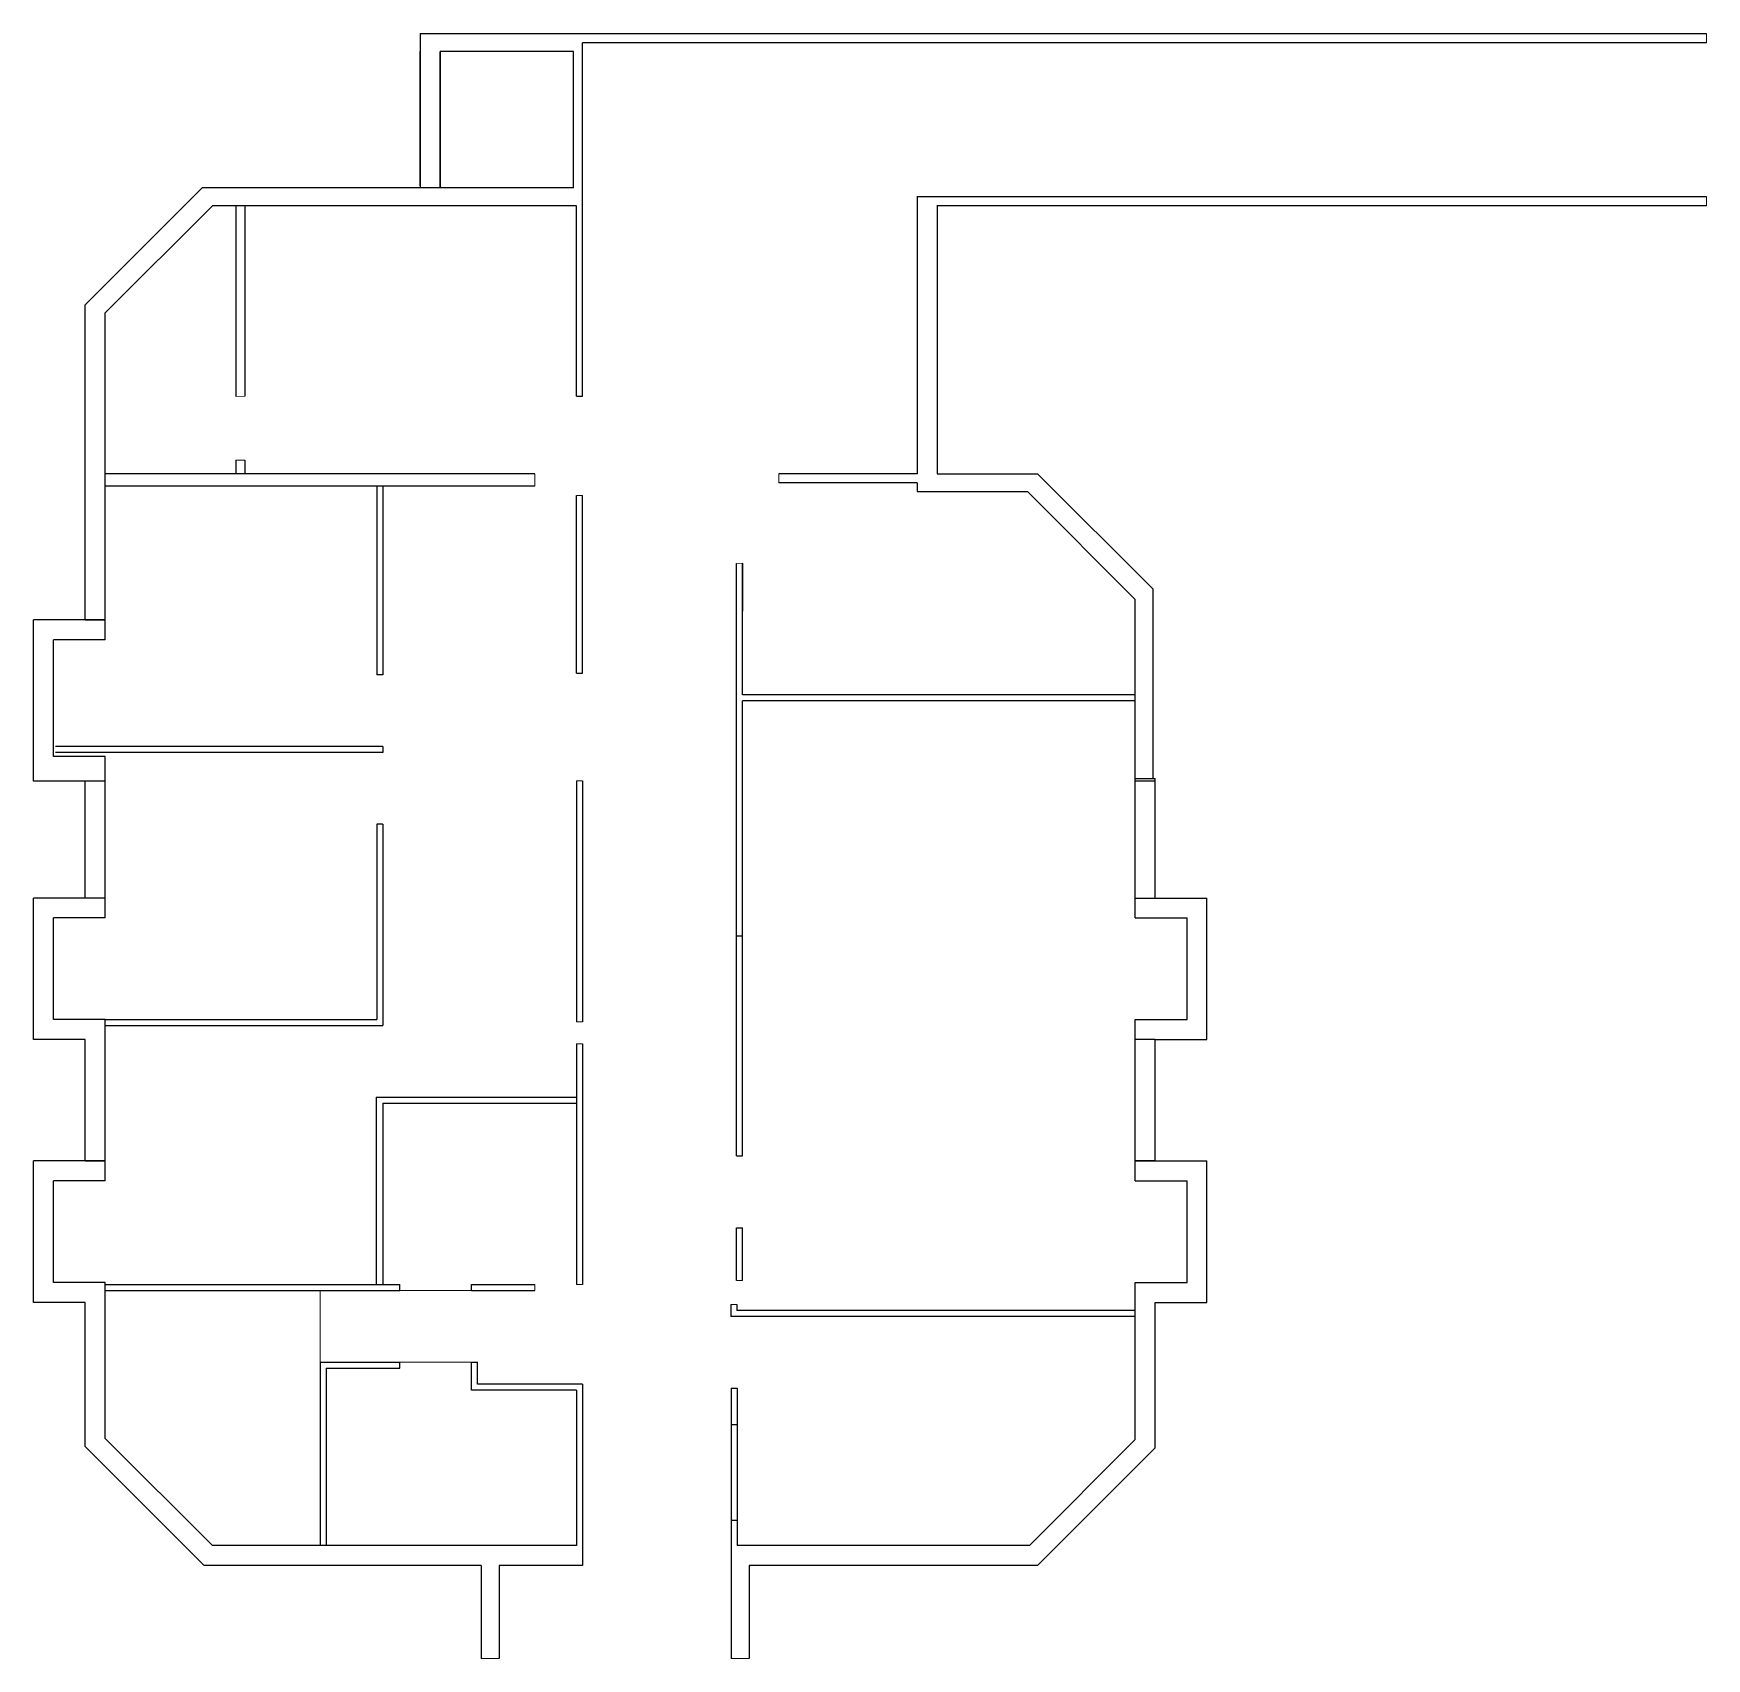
# Model space of a CAD drawing. Header units: inches. Extents: x 24 to 864, y 10 to 826.
import ezdxf

# ---------------------------------------------------------------- set-up
doc = ezdxf.new("R2010")
doc.units = ezdxf.units.IN
doc.header["$MEASUREMENT"] = 0
for name, color, linetype, lineweight in [('door', 7, 'Continuous', 15), ('DOORS', 16, 'Continuous', 18), ('half part.', 7, 'Continuous', 25), ('PARTITION', 7, 'Continuous', 9), ('PARTN', 7, 'Continuous', 25), ('pre-hat', 21, 'Continuous', 18), ('TABLE', 251, 'Continuous', 9), ('win', 5, 'Continuous', 25)]:
    doc.layers.add(name, color=color, linetype=linetype, lineweight=lineweight)

msp = doc.modelspace()

# ---------------------------------------------------------------- linework, layer by layer
for p, q in [((218.39, 826.02), (218.39, 748.52)), ((864.18, 825.75), (218.39, 825.75)), ((218.39, 749.52), (218.39, 817.02)), ((228.39, 748.52), (228.39, 817.02)), ((295.39, 817.02), (228.39, 817.02)), ((228.39, 817.02), (228.39, 748.52)), ((295.39, 748.52), (295.39, 817.02)), ((864.18, 821.25), (467.89, 821.25)), ((50.26, 689.85), (108.93, 748.52)), ((295.39, 748.52), (108.93, 748.52)), ((60.26, 685.7), (114.07, 739.52)), ((296.89, 739.52), (114.07, 739.52)), ((125.89, 739.52), (125.89, 643.72)), ((130.39, 739.52), (130.39, 644.02)), ((467.89, 744.29), (467.89, 605.02)), ((864.18, 744.02), (467.89, 744.02)), ((477.89, 739.79), (477.89, 605.02)), ((864.18, 739.52), (477.89, 739.52)), ((50.26, 531.7), (50.26, 689.85)), ((60.26, 521.7), (60.26, 685.7)), ((50.26, 605.02), (50.26, 670.7)), ((60.26, 524.02), (60.26, 669.84)), ((275.89, 605.02), (60.26, 605.02)), ((125.89, 611.81), (125.89, 605.02)), ((130.39, 611.81), (130.39, 605.02)), ((467.89, 605.02), (398.39, 605.02)), ((477.89, 605.02), (528.39, 605.02)), ((528.39, 605.02), (586.39, 547.02)), ((467.89, 600.52), (398.39, 600.52)), ((467.89, 600.52), (467.89, 596.02)), ((467.89, 596.02), (523.25, 596.02)), ((523.25, 596.02), (577.39, 541.88)), ((586.39, 452.02), (586.39, 547.02)), ((577.39, 463.02), (577.39, 541.88)), ((60.26, 531.7), (24.26, 531.7)), ((24.26, 453.02), (24.26, 531.7)), ((24.26, 450.7), (24.26, 531.7)), ((50.26, 531.7), (60.26, 531.7)), ((60.26, 521.7), (34.26, 521.7)), ((34.26, 463.02), (34.26, 521.7)), ((34.26, 463.02), (34.26, 521.7)), ((60.26, 463.02), (34.26, 463.02)), ((60.26, 382.02), (60.26, 463.02)), ((577.39, 382.02), (577.39, 463.02)), ((60.26, 450.7), (24.26, 450.7)), ((50.26, 392.02), (50.26, 450.7)), ((50.26, 392.02), (50.26, 448.38)), ((577.39, 452.02), (587.39, 452.02)), ((587.39, 450.7), (577.39, 450.7)), ((587.39, 450.7), (587.39, 452.02)), ((587.39, 392.02), (587.39, 450.7)), ((587.39, 392.02), (587.39, 448.38)), ((60.26, 392.02), (24.26, 392.02)), ((24.26, 321.02), (24.26, 392.02)), ((24.26, 321.02), (24.26, 389.7)), ((577.39, 392.02), (613.39, 392.02)), ((613.39, 321.02), (613.39, 392.02)), ((613.39, 321.02), (613.39, 389.7)), ((60.26, 382.02), (34.26, 382.02)), ((34.26, 331.02), (34.26, 382.02)), ((34.26, 331.02), (34.26, 379.7)), ((577.39, 382.02), (603.39, 382.02)), ((603.39, 331.02), (603.39, 382.02)), ((603.39, 331.02), (603.39, 379.7)), ((60.26, 331.02), (34.26, 331.02)), ((60.26, 250.02), (60.26, 331.02)), ((60.26, 250.02), (60.26, 328.7)), ((577.39, 331.02), (603.39, 331.02)), ((577.39, 250.02), (577.39, 331.02)), ((577.39, 250.02), (577.39, 328.7)), ((50.26, 321.02), (24.26, 321.02)), ((50.26, 260.02), (50.26, 321.02)), ((587.39, 321.02), (577.39, 321.02)), ((587.39, 260.02), (587.39, 321.02)), ((587.39, 321.02), (613.39, 321.02)), ((50.26, 260.02), (50.26, 318.7)), ((587.39, 260.02), (587.39, 318.7)), ((60.26, 260.02), (24.26, 260.02)), ((24.26, 189.02), (24.26, 260.02)), ((24.26, 189.02), (24.26, 257.7)), ((50.26, 260.02), (60.26, 260.02)), ((587.39, 260.02), (577.39, 260.02)), ((577.39, 260.02), (613.39, 260.02)), ((613.39, 189.02), (613.39, 260.02)), ((613.39, 189.02), (613.39, 257.7)), ((60.26, 250.02), (34.26, 250.02)), ((34.26, 199.02), (34.26, 250.02)), ((34.26, 199.02), (34.26, 247.7)), ((577.39, 250.02), (603.39, 250.02)), ((603.39, 199.02), (603.39, 250.02)), ((603.39, 199.02), (603.39, 247.7)), ((60.26, 199.02), (34.26, 199.02)), ((60.26, 120.79), (60.26, 199.02)), ((577.39, 199.02), (603.39, 199.02)), ((577.39, 120.16), (577.39, 199.02)), ((577.39, 131.24), (577.39, 196.7)), ((50.26, 189.02), (24.26, 189.02)), ((50.26, 116.65), (50.26, 189.02)), ((587.39, 116.02), (587.39, 189.02)), ((587.39, 189.02), (613.39, 189.02)), ((587.39, 127.7), (587.39, 186.7)), ((60.26, 120.79), (114.07, 66.98)), ((577.39, 120.16), (524.25, 67.02)), ((50.26, 116.65), (109.89, 57.02)), ((587.39, 116.02), (528.39, 57.02)), ((374.51, 79.52), (374.51, 10.26)), ((296.89, 66.98), (114.07, 66.98)), ((524.25, 67.02), (377.49, 67.02)), ((249.02, 57.02), (109.89, 57.02)), ((249.02, 57.02), (249.02, 10.26)), ((299.89, 57.02), (258.02, 57.02)), ((258.02, 57.02), (258.02, 10.26)), ((528.39, 57.02), (383.6, 57.02)), ((383.6, 57.02), (383.6, 10.26))]:
    msp.add_line(p, q)
at = {"lineweight": 20}
for p, q in [((864.18, 825.75), (864.18, 821.25)), ((864.18, 744.02), (864.18, 739.52)), ((130.39, 644.02), (125.89, 643.72)), ((130.39, 611.81), (125.89, 611.81)), ((275.89, 605.02), (275.89, 598.96)), ((398.39, 605.02), (398.39, 600.52)), ((299.89, 594.02), (296.89, 594.02)), ((380.15, 560.05), (377.15, 559.91)), ((299.89, 450.93), (296.89, 450.93)), ((299.89, 329.85), (296.89, 329.85)), ((299.89, 318.85), (296.89, 318.85)), ((275.89, 197.98), (275.89, 194.98)), ((296.89, 197.98), (299.89, 197.98)), ((380.15, 199.98), (377.15, 199.98)), ((377.39, 187.98), (374.39, 187.98)), ((258.02, 10.26), (249.02, 10.26)), ((383.6, 10.26), (374.51, 10.26))]:
    msp.add_line(p, q, dxfattribs=at)
at = {"layer": 'door'}
for p, q in [((275.89, 817.02), (228.39, 817.02)), ((275.89, 748.52), (228.39, 748.52))]:
    msp.add_line(p, q, dxfattribs=at)
at = {"layer": 'DOORS'}
msp.add_line((377.15, 372.86), (377.15, 336.86), dxfattribs=at)
at = {"layer": 'half part.'}
for p, q in [((380.15, 560.05), (380.15, 536.02)), ((168.19, 135.01), (168.19, 67.02))]:
    msp.add_line(p, q, dxfattribs=at)
at = {"layer": 'PARTITION', "lineweight": -3}
for p, q in [((380.15, 530.02), (380.15, 533.02)), ((377.17, 266.85), (377.17, 320.85))]:
    msp.add_line(p, q, dxfattribs=at)
at = {"layer": 'PARTN'}
for p, q in [((467.89, 821.25), (299.89, 821.25)), ((299.89, 644.02), (299.89, 821.25)), ((296.89, 644.02), (296.89, 739.52)), ((299.89, 644.02), (299.89, 722.02)), ((296.89, 644.02), (299.89, 644.02)), ((60.26, 598.96), (177.37, 598.96)), ((177.37, 598.96), (181.37, 598.96)), ((181.37, 598.96), (275.89, 598.96)), ((196.59, 598.96), (196.59, 504.06)), ((199.59, 598.96), (199.59, 504.06)), ((296.89, 504.96), (296.89, 594.02)), ((299.89, 504.96), (299.89, 594.02)), ((377.15, 530.02), (377.15, 559.91)), ((377.15, 494.02), (377.15, 559.91)), ((380.15, 530.02), (380.15, 560.05)), ((380.15, 494.02), (380.15, 560.05)), ((199.59, 504.06), (196.59, 504.06)), ((296.89, 504.96), (299.89, 504.96)), ((377.15, 416.39), (377.15, 494.02)), ((377.15, 416.39), (377.15, 494.02)), ((577.39, 494.02), (380.15, 494.02)), ((380.15, 262.54), (380.15, 491.02)), ((577.39, 491.02), (380.15, 491.02)), ((199.59, 468.06), (35.3, 468.06)), ((199.59, 465.06), (35.3, 465.06)), ((199.59, 468.06), (199.59, 465.06)), ((296.89, 450.93), (296.89, 329.85)), ((299.89, 450.93), (299.89, 329.85)), ((196.59, 429.06), (196.59, 331.02)), ((199.59, 429.06), (196.59, 429.06)), ((199.59, 429.06), (199.59, 328.02)), ((377.15, 336.86), (377.15, 416.39)), ((380.15, 372.86), (380.15, 380.02)), ((380.15, 372.86), (377.15, 372.86)), ((377.15, 262.54), (377.15, 372.86)), ((377.15, 262.54), (377.15, 336.86)), ((60.26, 331.02), (196.59, 331.02)), ((60.26, 328.02), (199.59, 328.02)), ((296.89, 318.85), (296.89, 197.98)), ((299.89, 318.85), (299.89, 197.98)), ((196.36, 292.02), (196.36, 197.98)), ((196.36, 292.02), (296.89, 292.02)), ((199.59, 289.02), (199.59, 197.98)), ((199.59, 289.02), (296.89, 289.02)), ((377.15, 262.54), (380.15, 262.54)), ((377.15, 199.98), (377.15, 226.54)), ((377.15, 226.54), (380.15, 226.54)), ((380.15, 199.98), (380.15, 226.54)), ((380.15, 224.98), (380.15, 226.54)), ((60.26, 197.98), (181.14, 197.98)), ((60.26, 194.98), (180.37, 194.98)), ((171.19, 194.98), (208.19, 194.98)), ((181.14, 197.98), (208.19, 197.98)), ((208.19, 194.98), (208.19, 197.98)), ((244.19, 197.98), (275.89, 197.98)), ((244.19, 194.98), (244.19, 197.98)), ((244.19, 194.98), (275.89, 194.98)), ((374.39, 187.98), (374.39, 182.02)), ((377.39, 187.98), (377.39, 185.02)), ((577.39, 185.02), (377.39, 185.02)), ((577.39, 182.02), (374.39, 182.02)), ((168.19, 158.98), (208.19, 158.98)), ((168.19, 158.98), (168.19, 67.02)), ((171.19, 155.98), (171.19, 67.02)), ((171.19, 155.98), (208.19, 155.98)), ((208.19, 155.98), (208.19, 158.98)), ((244.19, 155.98), (244.19, 158.98)), ((244.19, 158.98), (247.19, 158.98)), ((244.19, 145.02), (244.19, 155.98)), ((247.19, 148.02), (247.19, 158.98)), ((296.89, 145.02), (244.19, 145.02)), ((299.89, 148.02), (247.19, 148.02)), ((296.89, 145.02), (296.89, 66.98)), ((299.89, 148.02), (299.89, 57.02)), ((374.49, 146.02), (374.49, 127.52)), ((374.49, 146.02), (377.49, 146.02)), ((377.49, 146.02), (377.49, 127.52)), ((377.49, 127.52), (374.49, 127.52)), ((377.49, 79.52), (374.49, 79.52)), ((377.49, 79.52), (377.49, 67.02))]:
    msp.add_line(p, q, dxfattribs=at)
at = {"layer": 'pre-hat'}
for p, q in [((168.19, 158.98), (168.19, 194.98)), ((244.19, 194.98), (208.19, 194.98)), ((244.19, 158.98), (208.19, 158.98))]:
    msp.add_line(p, q, dxfattribs=at)
at = {"layer": 'TABLE'}
msp.add_line((577.39, 461.7), (577.39, 479.02), dxfattribs=at)
msp.add_line((577.39, 461.7), (577.39, 479.02), dxfattribs=at)
at = {"layer": 'win', "color": 5}
for p, q in [((374.49, 127.52), (374.49, 79.52)), ((377.49, 127.52), (377.49, 79.52))]:
    msp.add_line(p, q, dxfattribs=at)

doc.saveas('drawing.dxf')
